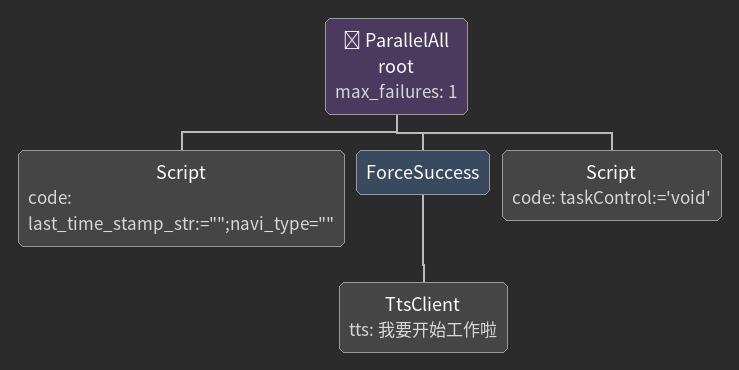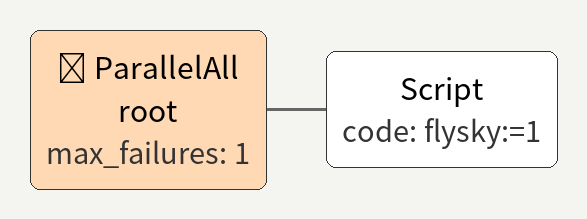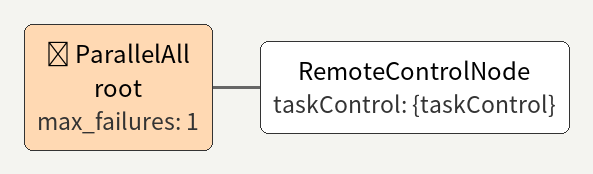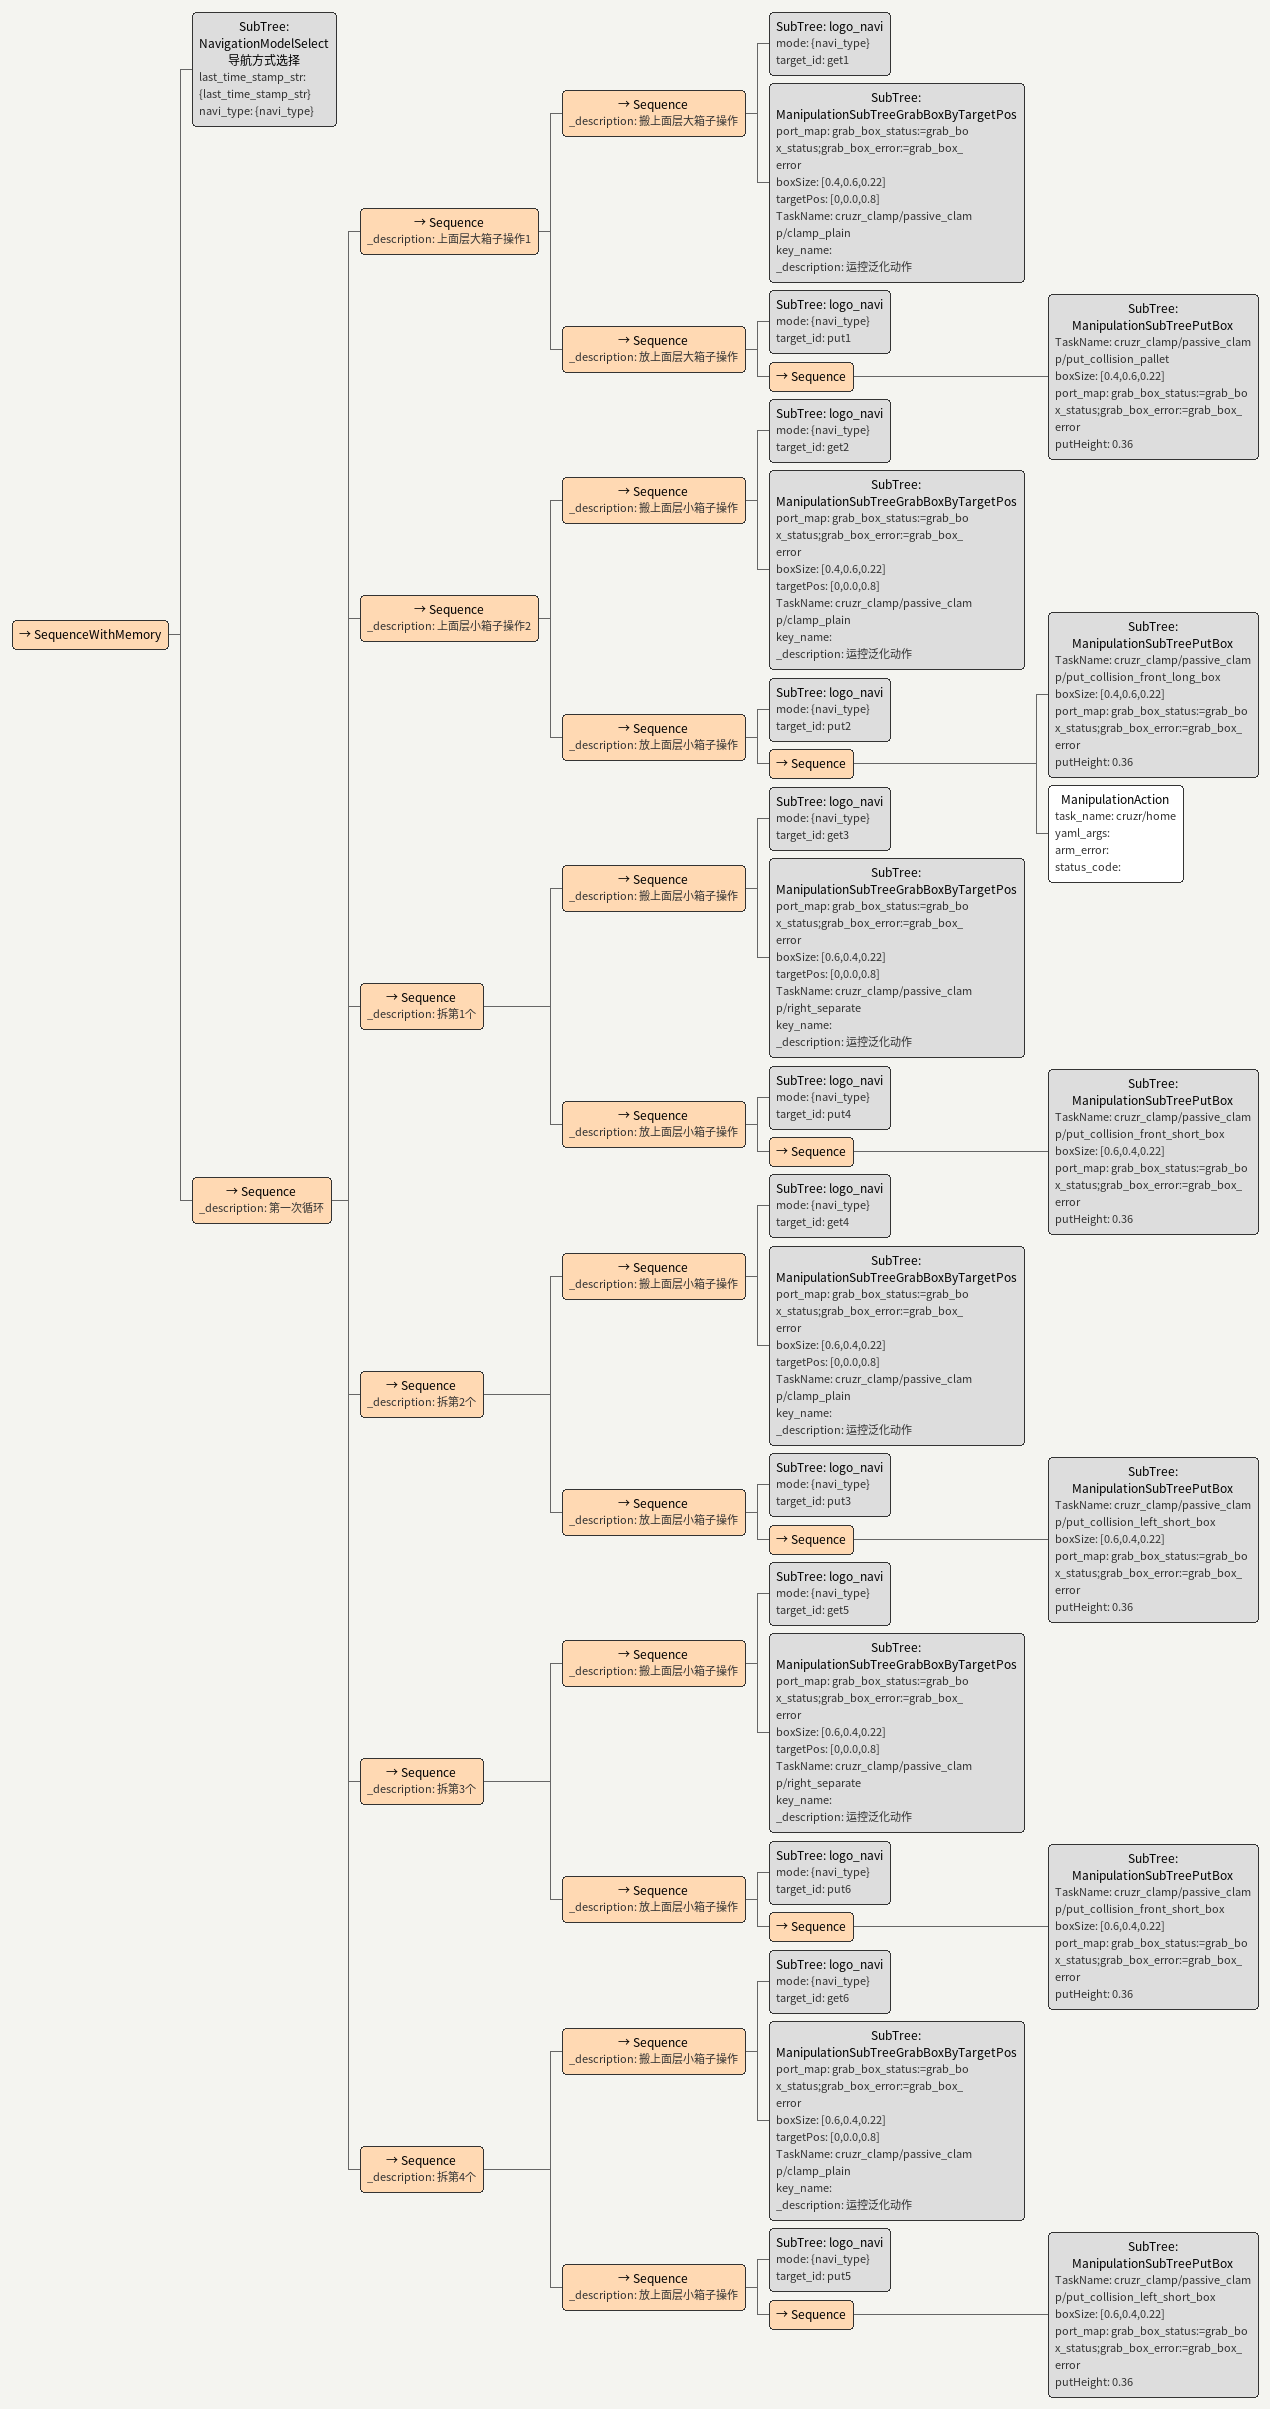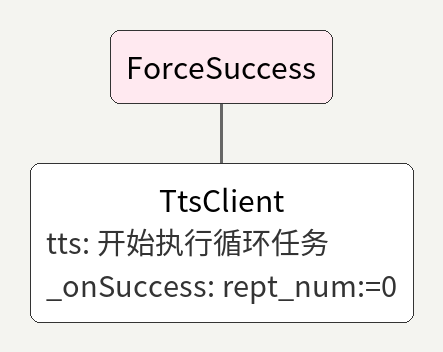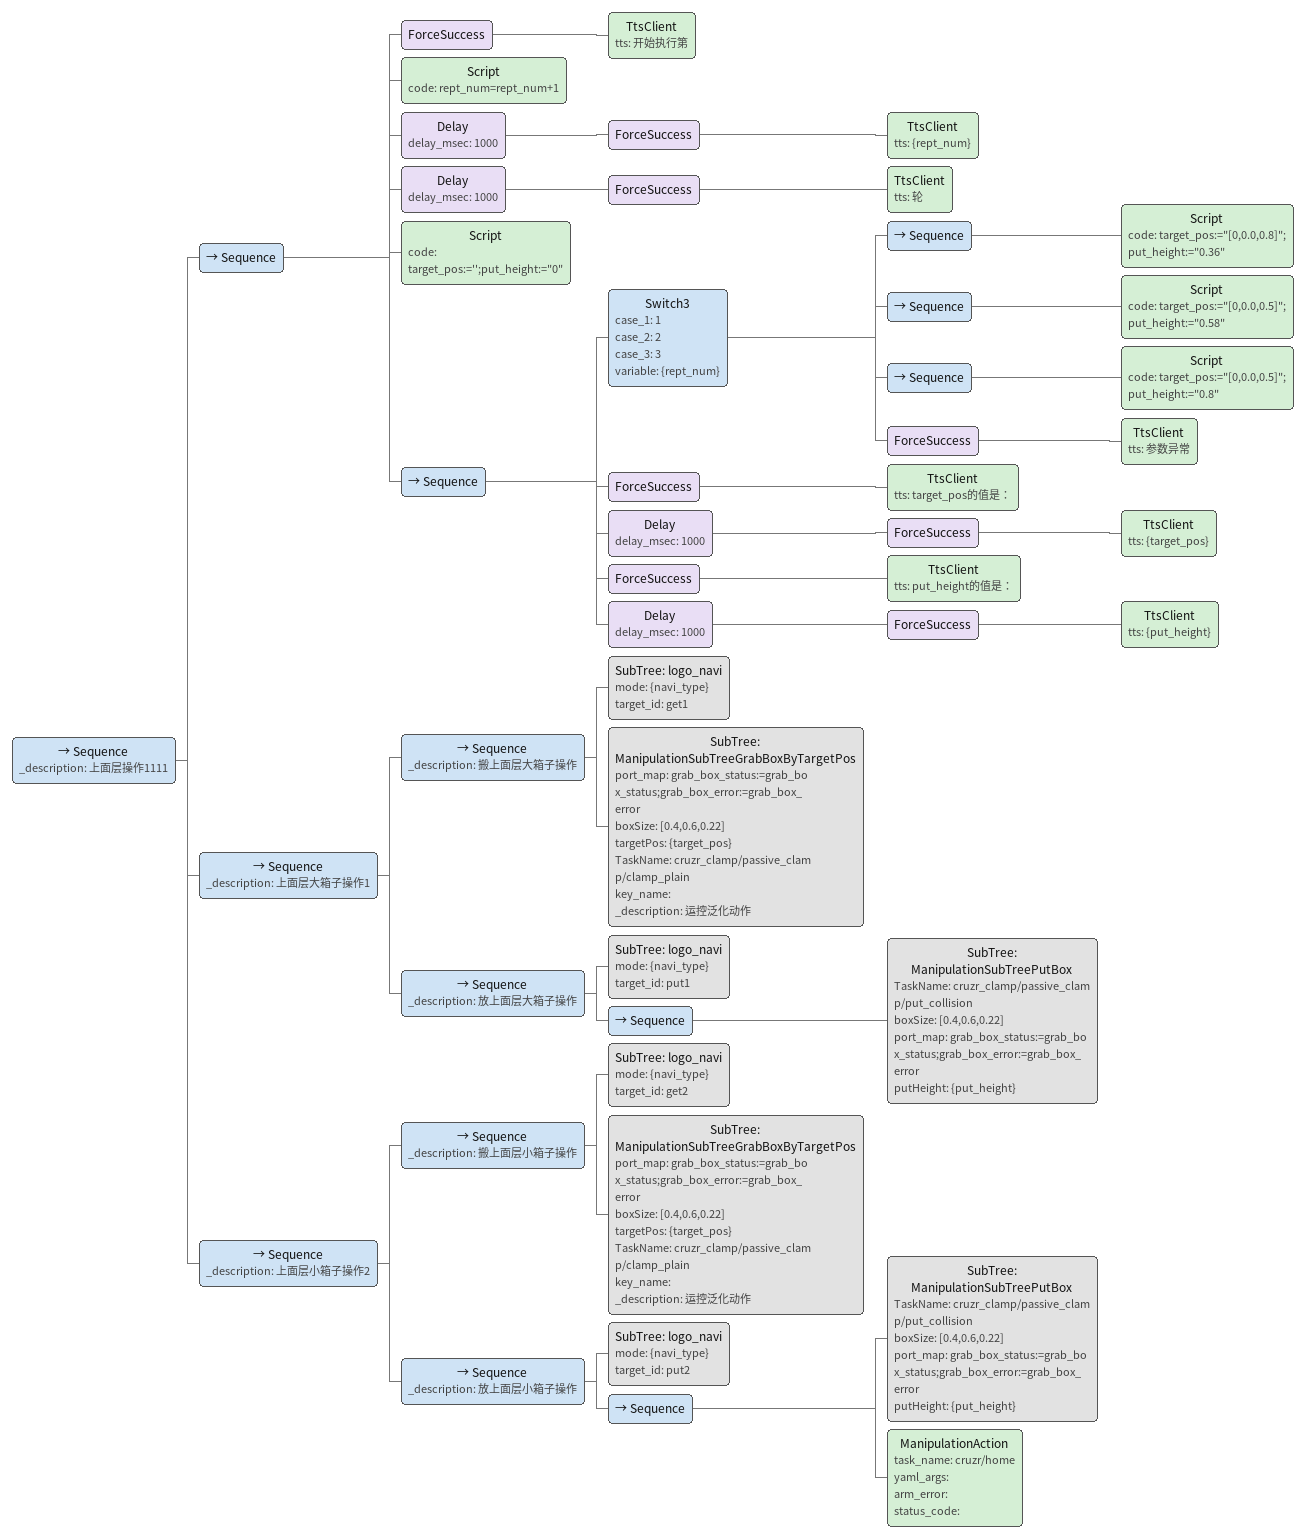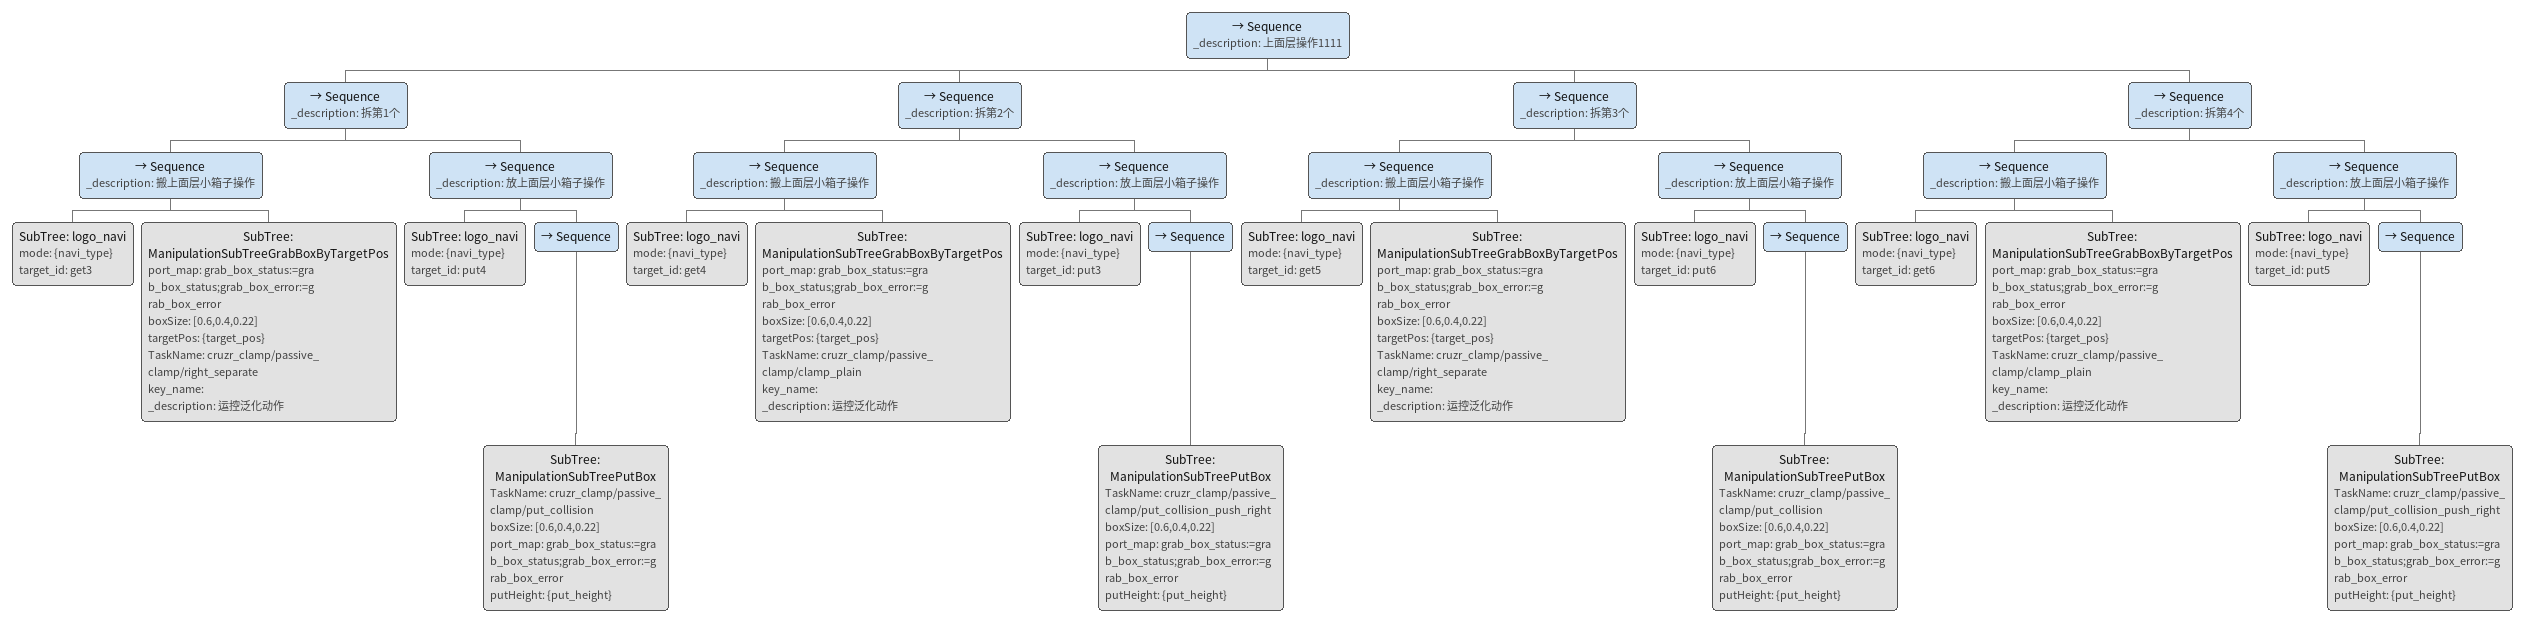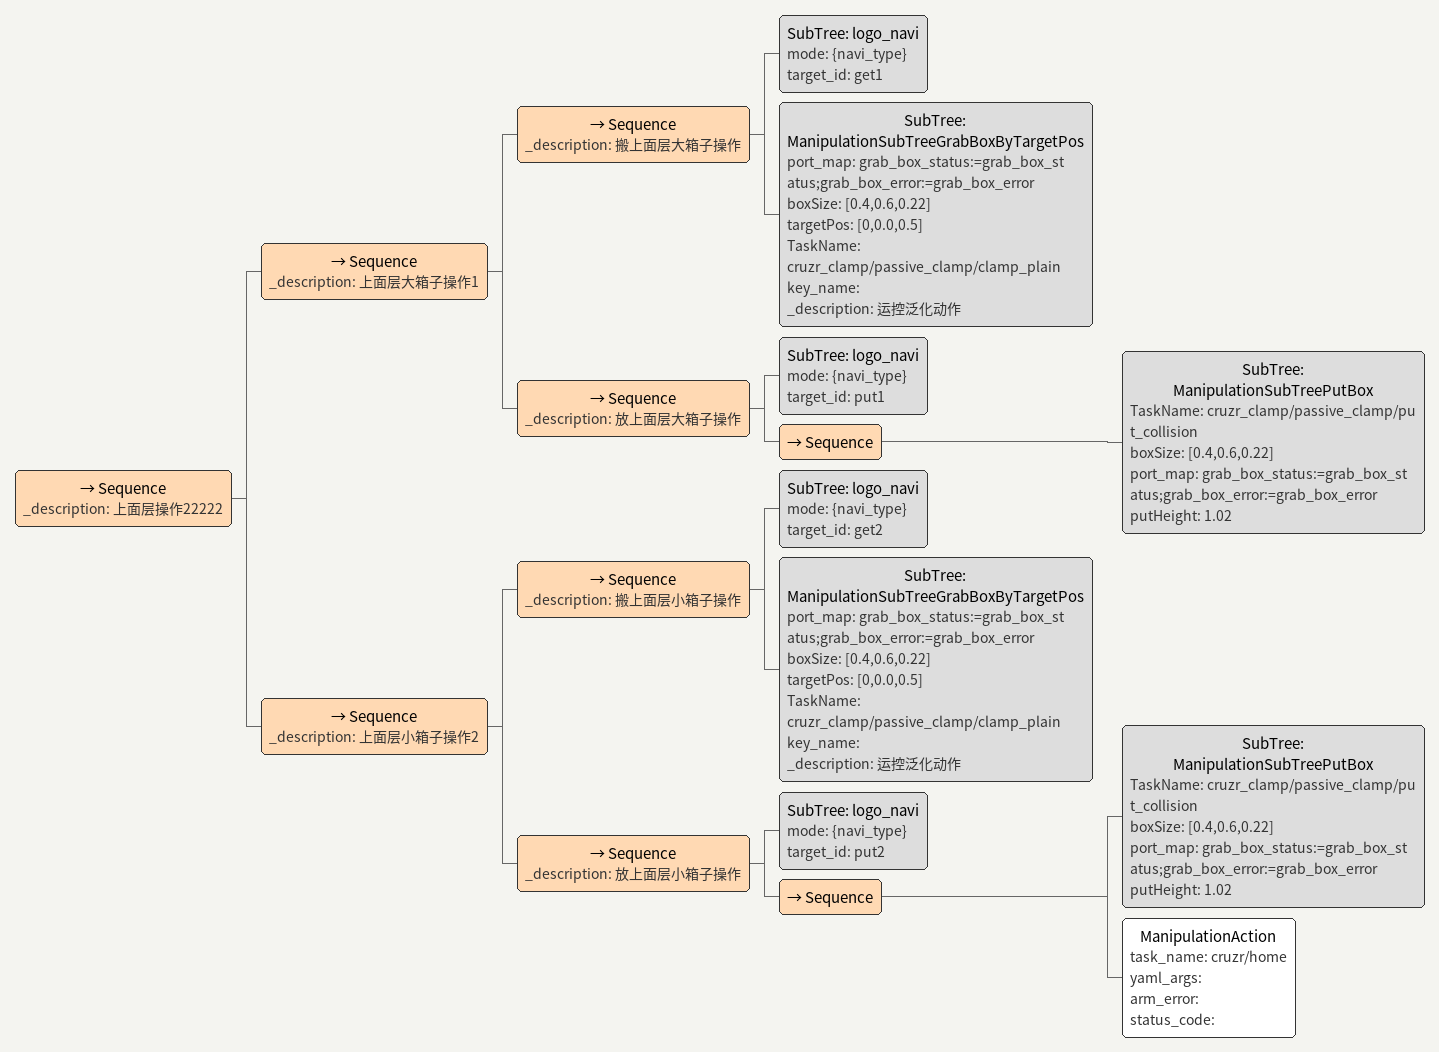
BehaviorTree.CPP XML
<ParallelAll name="root" max_failures="1">
  <Script code="last_time_stamp_str:=&quot;&quot;;navi_type=&quot;&quot;"/>
  <ForceSuccess>
    <TtsClient tts="我要开始工作啦"/>
  </ForceSuccess>
  <Script code=" taskControl:='void'"/>
</ParallelAll>

<ParallelAll name="root" max_failures="1">
  <Script code=" flysky:=1"/>
</ParallelAll>

<ParallelAll name="root" max_failures="1">
  <RemoteControlNode taskControl="{taskControl}"/>
</ParallelAll>

<SequenceWithMemory>
  <SubTree ID="NavigationModelSelect" name="导航方式选择" last_time_stamp_str="{last_time_stamp_str}" navi_type="{navi_type}"/>
  <Sequence _description="第一次循环">
    <Sequence _description="上面层大箱子操作1">
      <Sequence _description="搬上面层大箱子操作">
        <SubTree ID="logo_navi" mode="{navi_type}" target_id="get1"/>
        <SubTree ID="ManipulationSubTreeGrabBoxByTargetPos" port_map="grab_box_status:=grab_box_status;grab_box_error:=grab_box_error" boxSize="[0.4,0.6,0.22]" targetPos="[0,0.0,0.8]" TaskName="cruzr_clamp/passive_clamp/clamp_plain" key_name="" _description="运控泛化动作"/>
      </Sequence>
      <Sequence _description="放上面层大箱子操作">
        <SubTree ID="logo_navi" mode="{navi_type}" target_id="put1"/>
        <Sequence>
          <SubTree ID="ManipulationSubTreePutBox" TaskName="cruzr_clamp/passive_clamp/put_collision_pallet" boxSize="[0.4,0.6,0.22]" port_map="grab_box_status:=grab_box_status;grab_box_error:=grab_box_error" putHeight="0.36"/>
        </Sequence>
      </Sequence>
    </Sequence>
    <Sequence _description="上面层小箱子操作2">
      <Sequence _description="搬上面层小箱子操作">
        <SubTree ID="logo_navi" mode="{navi_type}" target_id="get2"/>
        <SubTree ID="ManipulationSubTreeGrabBoxByTargetPos" port_map="grab_box_status:=grab_box_status;grab_box_error:=grab_box_error" boxSize="[0.4,0.6,0.22]" targetPos="[0,0.0,0.8]" TaskName="cruzr_clamp/passive_clamp/clamp_plain" key_name="" _description="运控泛化动作"/>
      </Sequence>
      <Sequence _description="放上面层小箱子操作">
        <SubTree ID="logo_navi" mode="{navi_type}" target_id="put2"/>
        <Sequence>
          <SubTree ID="ManipulationSubTreePutBox" TaskName="cruzr_clamp/passive_clamp/put_collision_front_long_box" boxSize="[0.4,0.6,0.22]" port_map="grab_box_status:=grab_box_status;grab_box_error:=grab_box_error" putHeight="0.36"/>
          <ManipulationAction task_name="cruzr/home" yaml_args="" arm_error="" status_code=""/>
        </Sequence>
      </Sequence>
    </Sequence>
    <Sequence _description="拆第1个">
      <Sequence _description="搬上面层小箱子操作">
        <SubTree ID="logo_navi" mode="{navi_type}" target_id="get3"/>
        <SubTree ID="ManipulationSubTreeGrabBoxByTargetPos" port_map="grab_box_status:=grab_box_status;grab_box_error:=grab_box_error" boxSize="[0.6,0.4,0.22]" targetPos="[0,0.0,0.8]" TaskName="cruzr_clamp/passive_clamp/right_separate" key_name="" _description="运控泛化动作"/>
      </Sequence>
      <Sequence _description="放上面层小箱子操作">
        <SubTree ID="logo_navi" mode="{navi_type}" target_id="put4"/>
        <Sequence>
          <SubTree ID="ManipulationSubTreePutBox" TaskName="cruzr_clamp/passive_clamp/put_collision_front_short_box" boxSize="[0.6,0.4,0.22]" port_map="grab_box_status:=grab_box_status;grab_box_error:=grab_box_error" putHeight="0.36"/>
        </Sequence>
      </Sequence>
    </Sequence>
    <Sequence _description="拆第2个">
      <Sequence _description="搬上面层小箱子操作">
        <SubTree ID="logo_navi" mode="{navi_type}" target_id="get4"/>
        <SubTree ID="ManipulationSubTreeGrabBoxByTargetPos" port_map="grab_box_status:=grab_box_status;grab_box_error:=grab_box_error" boxSize="[0.6,0.4,0.22]" targetPos="[0,0.0,0.8]" TaskName="cruzr_clamp/passive_clamp/clamp_plain" key_name="" _description="运控泛化动作"/>
      </Sequence>
      <Sequence _description="放上面层小箱子操作">
        <SubTree ID="logo_navi" mode="{navi_type}" target_id="put3"/>
        <Sequence>
          <SubTree ID="ManipulationSubTreePutBox" TaskName="cruzr_clamp/passive_clamp/put_collision_left_short_box" boxSize="[0.6,0.4,0.22]" port_map="grab_box_status:=grab_box_status;grab_box_error:=grab_box_error" putHeight="0.36"/>
        </Sequence>
      </Sequence>
    </Sequence>
    <Sequence _description="拆第3个">
      <Sequence _description="搬上面层小箱子操作">
        <SubTree ID="logo_navi" mode="{navi_type}" target_id="get5"/>
        <SubTree ID="ManipulationSubTreeGrabBoxByTargetPos" port_map="grab_box_status:=grab_box_status;grab_box_error:=grab_box_error" boxSize="[0.6,0.4,0.22]" targetPos="[0,0.0,0.8]" TaskName="cruzr_clamp/passive_clamp/right_separate" key_name="" _description="运控泛化动作"/>
      </Sequence>
      <Sequence _description="放上面层小箱子操作">
        <SubTree ID="logo_navi" mode="{navi_type}" target_id="put6"/>
        <Sequence>
          <SubTree ID="ManipulationSubTreePutBox" TaskName="cruzr_clamp/passive_clamp/put_collision_front_short_box" boxSize="[0.6,0.4,0.22]" port_map="grab_box_status:=grab_box_status;grab_box_error:=grab_box_error" putHeight="0.36"/>
        </Sequence>
      </Sequence>
    </Sequence>
    <Sequence _description="拆第4个">
      <Sequence _description="搬上面层小箱子操作">
        <SubTree ID="logo_navi" mode="{navi_type}" target_id="get6"/>
        <SubTree ID="ManipulationSubTreeGrabBoxByTargetPos" port_map="grab_box_status:=grab_box_status;grab_box_error:=grab_box_error" boxSize="[0.6,0.4,0.22]" targetPos="[0,0.0,0.8]" TaskName="cruzr_clamp/passive_clamp/clamp_plain" key_name="" _description="运控泛化动作"/>
      </Sequence>
      <Sequence _description="放上面层小箱子操作">
        <SubTree ID="logo_navi" mode="{navi_type}" target_id="put5"/>
        <Sequence>
          <SubTree ID="ManipulationSubTreePutBox" TaskName="cruzr_clamp/passive_clamp/put_collision_left_short_box" boxSize="[0.6,0.4,0.22]" port_map="grab_box_status:=grab_box_status;grab_box_error:=grab_box_error" putHeight="0.36"/>
        </Sequence>
      </Sequence>
    </Sequence>
  </Sequence>
</SequenceWithMemory>

<ForceSuccess>
  <TtsClient tts="开始执行循环任务" _onSuccess="rept_num:=0"/>
</ForceSuccess>

<Sequence _description="上面层操作1111">
  <Sequence>
    <ForceSuccess>
      <TtsClient tts="开始执行第"/>
    </ForceSuccess>
    <Script code="rept_num=rept_num+1"/>
    <Delay delay_msec="1000">
      <ForceSuccess>
        <TtsClient tts="{rept_num}"/>
      </ForceSuccess>
    </Delay>
    <Delay delay_msec="1000">
      <ForceSuccess>
        <TtsClient tts="轮"/>
      </ForceSuccess>
    </Delay>
    <Script code="target_pos:='';put_height:=&quot;0&quot;"/>
    <Sequence>
      <Switch3 case_1="1" case_2="2" case_3="3" variable="{rept_num}">
        <Sequence>
          <Script code="target_pos:=&quot;[0,0.0,0.8]&quot;; put_height:=&quot;0.36&quot;"/>
        </Sequence>
        <Sequence>
          <Script code="target_pos:=&quot;[0,0.0,0.5]&quot;; put_height:=&quot;0.58&quot;"/>
        </Sequence>
        <Sequence>
          <Script code="target_pos:=&quot;[0,0.0,0.5]&quot;; put_height:=&quot;0.8&quot;"/>
        </Sequence>
        <ForceSuccess>
          <TtsClient tts="参数异常"/>
        </ForceSuccess>
      </Switch3>
      <ForceSuccess>
        <TtsClient tts="target_pos的值是："/>
      </ForceSuccess>
      <Delay delay_msec="1000">
        <ForceSuccess>
          <TtsClient tts="{target_pos}"/>
        </ForceSuccess>
      </Delay>
      <ForceSuccess>
        <TtsClient tts="put_height的值是："/>
      </ForceSuccess>
      <Delay delay_msec="1000">
        <ForceSuccess>
          <TtsClient tts="{put_height}"/>
        </ForceSuccess>
      </Delay>
    </Sequence>
  </Sequence>
  <Sequence _description="上面层大箱子操作1">
    <Sequence _description="搬上面层大箱子操作">
      <SubTree ID="logo_navi" mode="{navi_type}" target_id="get1"/>
      <SubTree ID="ManipulationSubTreeGrabBoxByTargetPos" port_map="grab_box_status:=grab_box_status;grab_box_error:=grab_box_error" boxSize="[0.4,0.6,0.22]" targetPos="{target_pos}" TaskName="cruzr_clamp/passive_clamp/clamp_plain" key_name="" _description="运控泛化动作"/>
    </Sequence>
    <Sequence _description="放上面层大箱子操作">
      <SubTree ID="logo_navi" mode="{navi_type}" target_id="put1"/>
      <Sequence>
        <SubTree ID="ManipulationSubTreePutBox" TaskName="cruzr_clamp/passive_clamp/put_collision" boxSize="[0.4,0.6,0.22]" port_map="grab_box_status:=grab_box_status;grab_box_error:=grab_box_error" putHeight="{put_height}"/>
      </Sequence>
    </Sequence>
  </Sequence>
  <Sequence _description="上面层小箱子操作2">
    <Sequence _description="搬上面层小箱子操作">
      <SubTree ID="logo_navi" mode="{navi_type}" target_id="get2"/>
      <SubTree ID="ManipulationSubTreeGrabBoxByTargetPos" port_map="grab_box_status:=grab_box_status;grab_box_error:=grab_box_error" boxSize="[0.4,0.6,0.22]" targetPos="{target_pos}" TaskName="cruzr_clamp/passive_clamp/clamp_plain" key_name="" _description="运控泛化动作"/>
    </Sequence>
    <Sequence _description="放上面层小箱子操作">
      <SubTree ID="logo_navi" mode="{navi_type}" target_id="put2"/>
      <Sequence>
        <SubTree ID="ManipulationSubTreePutBox" TaskName="cruzr_clamp/passive_clamp/put_collision" boxSize="[0.4,0.6,0.22]" port_map="grab_box_status:=grab_box_status;grab_box_error:=grab_box_error" putHeight="{put_height}"/>
        <ManipulationAction task_name="cruzr/home" yaml_args="" arm_error="" status_code=""/>
      </Sequence>
    </Sequence>
  </Sequence>
</Sequence>

<Sequence _description="上面层操作1111">
  <Sequence _description="拆第1个">
    <Sequence _description="搬上面层小箱子操作">
      <SubTree ID="logo_navi" mode="{navi_type}" target_id="get3"/>
      <SubTree ID="ManipulationSubTreeGrabBoxByTargetPos" port_map="grab_box_status:=grab_box_status;grab_box_error:=grab_box_error" boxSize="[0.6,0.4,0.22]" targetPos="{target_pos}" TaskName="cruzr_clamp/passive_clamp/right_separate" key_name="" _description="运控泛化动作"/>
    </Sequence>
    <Sequence _description="放上面层小箱子操作">
      <SubTree ID="logo_navi" mode="{navi_type}" target_id="put4"/>
      <Sequence>
        <SubTree ID="ManipulationSubTreePutBox" TaskName="cruzr_clamp/passive_clamp/put_collision" boxSize="[0.6,0.4,0.22]" port_map="grab_box_status:=grab_box_status;grab_box_error:=grab_box_error" putHeight="{put_height}"/>
      </Sequence>
    </Sequence>
  </Sequence>
  <Sequence _description="拆第2个">
    <Sequence _description="搬上面层小箱子操作">
      <SubTree ID="logo_navi" mode="{navi_type}" target_id="get4"/>
      <SubTree ID="ManipulationSubTreeGrabBoxByTargetPos" port_map="grab_box_status:=grab_box_status;grab_box_error:=grab_box_error" boxSize="[0.6,0.4,0.22]" targetPos="{target_pos}" TaskName="cruzr_clamp/passive_clamp/clamp_plain" key_name="" _description="运控泛化动作"/>
    </Sequence>
    <Sequence _description="放上面层小箱子操作">
      <SubTree ID="logo_navi" mode="{navi_type}" target_id="put3"/>
      <Sequence>
        <SubTree ID="ManipulationSubTreePutBox" TaskName="cruzr_clamp/passive_clamp/put_collision_push_right" boxSize="[0.6,0.4,0.22]" port_map="grab_box_status:=grab_box_status;grab_box_error:=grab_box_error" putHeight="{put_height}"/>
      </Sequence>
    </Sequence>
  </Sequence>
  <Sequence _description="拆第3个">
    <Sequence _description="搬上面层小箱子操作">
      <SubTree ID="logo_navi" mode="{navi_type}" target_id="get5"/>
      <SubTree ID="ManipulationSubTreeGrabBoxByTargetPos" port_map="grab_box_status:=grab_box_status;grab_box_error:=grab_box_error" boxSize="[0.6,0.4,0.22]" targetPos="{target_pos}" TaskName="cruzr_clamp/passive_clamp/right_separate" key_name="" _description="运控泛化动作"/>
    </Sequence>
    <Sequence _description="放上面层小箱子操作">
      <SubTree ID="logo_navi" mode="{navi_type}" target_id="put6"/>
      <Sequence>
        <SubTree ID="ManipulationSubTreePutBox" TaskName="cruzr_clamp/passive_clamp/put_collision" boxSize="[0.6,0.4,0.22]" port_map="grab_box_status:=grab_box_status;grab_box_error:=grab_box_error" putHeight="{put_height}"/>
      </Sequence>
    </Sequence>
  </Sequence>
  <Sequence _description="拆第4个">
    <Sequence _description="搬上面层小箱子操作">
      <SubTree ID="logo_navi" mode="{navi_type}" target_id="get6"/>
      <SubTree ID="ManipulationSubTreeGrabBoxByTargetPos" port_map="grab_box_status:=grab_box_status;grab_box_error:=grab_box_error" boxSize="[0.6,0.4,0.22]" targetPos="{target_pos}" TaskName="cruzr_clamp/passive_clamp/clamp_plain" key_name="" _description="运控泛化动作"/>
    </Sequence>
    <Sequence _description="放上面层小箱子操作">
      <SubTree ID="logo_navi" mode="{navi_type}" target_id="put5"/>
      <Sequence>
        <SubTree ID="ManipulationSubTreePutBox" TaskName="cruzr_clamp/passive_clamp/put_collision_push_right" boxSize="[0.6,0.4,0.22]" port_map="grab_box_status:=grab_box_status;grab_box_error:=grab_box_error" putHeight="{put_height}"/>
      </Sequence>
    </Sequence>
  </Sequence>
</Sequence>

<Sequence _description="上面层操作22222">
  <Sequence _description="上面层大箱子操作1">
    <Sequence _description="搬上面层大箱子操作">
      <SubTree ID="logo_navi" mode="{navi_type}" target_id="get1"/>
      <SubTree ID="ManipulationSubTreeGrabBoxByTargetPos" port_map="grab_box_status:=grab_box_status;grab_box_error:=grab_box_error" boxSize="[0.4,0.6,0.22]" targetPos="[0,0.0,0.5]" TaskName="cruzr_clamp/passive_clamp/clamp_plain" key_name="" _description="运控泛化动作"/>
    </Sequence>
    <Sequence _description="放上面层大箱子操作">
      <SubTree ID="logo_navi" mode="{navi_type}" target_id="put1"/>
      <Sequence>
        <SubTree ID="ManipulationSubTreePutBox" TaskName="cruzr_clamp/passive_clamp/put_collision" boxSize="[0.4,0.6,0.22]" port_map="grab_box_status:=grab_box_status;grab_box_error:=grab_box_error" putHeight="1.02"/>
      </Sequence>
    </Sequence>
  </Sequence>
  <Sequence _description="上面层小箱子操作2">
    <Sequence _description="搬上面层小箱子操作">
      <SubTree ID="logo_navi" mode="{navi_type}" target_id="get2"/>
      <SubTree ID="ManipulationSubTreeGrabBoxByTargetPos" port_map="grab_box_status:=grab_box_status;grab_box_error:=grab_box_error" boxSize="[0.4,0.6,0.22]" targetPos="[0,0.0,0.5]" TaskName="cruzr_clamp/passive_clamp/clamp_plain" key_name="" _description="运控泛化动作"/>
    </Sequence>
    <Sequence _description="放上面层小箱子操作">
      <SubTree ID="logo_navi" mode="{navi_type}" target_id="put2"/>
      <Sequence>
        <SubTree ID="ManipulationSubTreePutBox" TaskName="cruzr_clamp/passive_clamp/put_collision" boxSize="[0.4,0.6,0.22]" port_map="grab_box_status:=grab_box_status;grab_box_error:=grab_box_error" putHeight="1.02"/>
        <ManipulationAction task_name="cruzr/home" yaml_args="" arm_error="" status_code=""/>
      </Sequence>
    </Sequence>
  </Sequence>
</Sequence>
